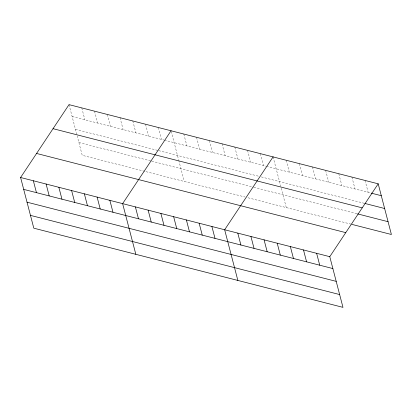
<?xml version="1.0" encoding="UTF-8"?>
<svg xmlns="http://www.w3.org/2000/svg" width="412" height="412" viewBox="0 0 412 412"><rect width="100%" height="100%" fill="white"/><g stroke="black" fill="none" stroke-linecap="round" stroke-linejoin="round"><path stroke-width="0.31" stroke-dasharray="2.06 1.54" d="M72.121 116.519L163.822 140.008M164.429 140.162L265.848 166.134M266.456 166.293L370.543 192.95M75.453 129.322L158.048 150.478M158.656 150.632L258.86 176.295M261.29 176.918L364.321 203.307M78.893 142.516L151.163 161.025M151.765 161.18L253.189 187.156M253.797 187.311L357.008 213.746M144.777 171.34L82.225 155.319L77.173 135.919M145.992 171.65L244.986 197.003M248.019 197.781L350.787 224.097M365.058 180.456L368.153 192.337M351.92 177.088L355.015 188.974M338.777 173.725L341.872 185.606M325.64 170.357L328.735 182.243M312.497 166.994L315.592 178.875M299.359 163.626L302.454 175.512M286.222 160.263L289.317 172.144M273.079 156.895L280.757 186.379M281.226 188.181L286.283 207.581M260.327 153.63L263.423 165.516M247.571 150.365L250.666 162.246M234.819 147.099L237.915 158.981M222.068 143.829L225.163 155.715M209.311 140.564L212.407 152.45M196.56 137.299L199.655 149.18M183.803 134.034L186.899 145.915M171.207 131.361L178.576 159.65M178.731 160.253L184.252 181.45M158.301 127.499L161.396 139.385M145.544 124.233L148.639 136.12M132.793 120.968L135.888 132.849M120.036 117.703L123.131 129.584M107.285 114.433L110.38 126.319M94.533 111.168L97.629 123.054M81.777 107.903L84.872 119.784M69.025 104.638L76.704 134.121"/><path stroke-width="0.62" d="M378.201 183.819L329.775 256.681L342.975 307.362L33.799 228.181L20.6 177.5L69.025 104.638L378.201 183.819L391.4 234.5L351.982 224.406M171.052 130.769L122.627 203.631L135.831 254.312M273.079 156.895L224.653 229.762L237.858 280.443M371.14 193.099L381.296 195.7M364.919 203.456L384.628 208.508M53.045 128.683L362.22 207.864M357.606 213.895L388.063 221.697M36.58 153.455L345.756 232.636M20.6 177.5L329.775 256.681M23.695 189.381L332.87 268.567M27.032 202.184L336.202 281.37M30.467 215.378L339.642 294.559M316.632 253.318L319.727 265.199M303.495 249.95L306.59 261.836M290.352 246.587L293.452 258.468M277.214 243.219L280.309 255.105M264.077 239.856L267.172 251.737M250.934 236.488L254.029 248.374M237.796 233.125L240.891 245.006M211.902 226.492L214.997 238.378M199.15 223.227L202.246 235.108M186.394 219.962L189.489 231.843M173.643 216.697L176.738 228.578M160.886 213.426L163.981 225.312M148.135 210.161L151.23 222.047M135.383 206.896L138.478 218.777M109.875 200.361L112.97 212.247M97.119 197.096L100.214 208.982M84.367 193.831L87.462 205.712M71.616 190.565L74.711 202.447M58.859 187.3L61.955 199.181M46.108 184.03L49.203 195.916M33.351 180.765L36.447 192.651"/></g></svg>
